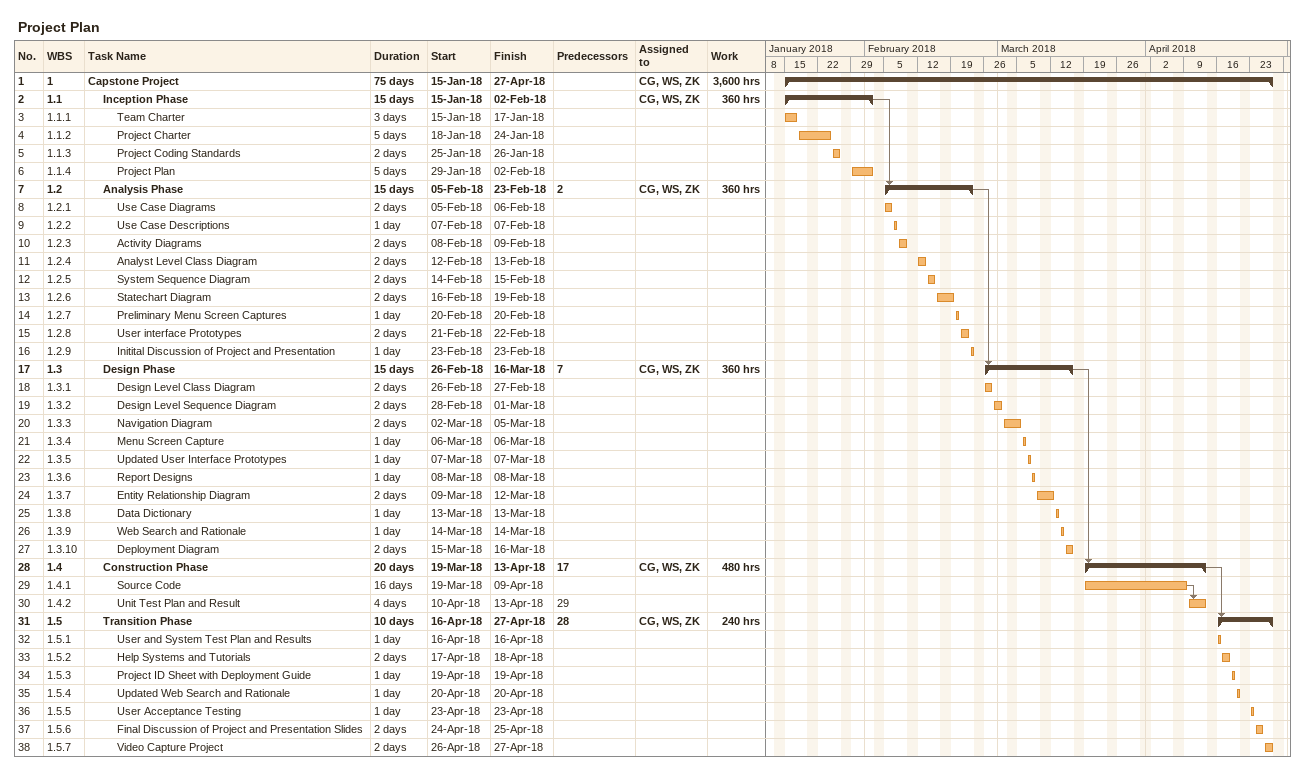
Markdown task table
Project Plan

| ID | WBS | Task | Duration | Start | Finish | Predecessors | Resources | Work (h) |
|---|---|---|---|---|---|---|---|---|
| 1 | 1 | **Capstone Project** | 75d | 2018-01-15 | 2018-04-27 |  | CG, WS, ZK | 3600 |
| 2 | 1.1 | **Inception Phase** | 15d | 2018-01-15 | 2018-02-02 |  | CG, WS, ZK | 360 |
| 3 | 1.1.1 | Team Charter | 3d | 2018-01-15 | 2018-01-17 |  |  |  |
| 4 | 1.1.2 | Project Charter | 5d | 2018-01-18 | 2018-01-24 |  |  |  |
| 5 | 1.1.3 | Project Coding Standards | 2d | 2018-01-25 | 2018-01-26 |  |  |  |
| 6 | 1.1.4 | Project Plan | 5d | 2018-01-29 | 2018-02-02 |  |  |  |
| 7 | 1.2 | **Analysis Phase** | 15d | 2018-02-05 | 2018-02-23 | 2 | CG, WS, ZK | 360 |
| 8 | 1.2.1 | Use Case Diagrams | 2d | 2018-02-05 | 2018-02-06 |  |  |  |
| 9 | 1.2.2 | Use Case Descriptions | 1d | 2018-02-07 | 2018-02-07 |  |  |  |
| 10 | 1.2.3 | Activity Diagrams | 2d | 2018-02-08 | 2018-02-09 |  |  |  |
| 11 | 1.2.4 | Analyst Level Class Diagram | 2d | 2018-02-12 | 2018-02-13 |  |  |  |
| 12 | 1.2.5 | System Sequence Diagram | 2d | 2018-02-14 | 2018-02-15 |  |  |  |
| 13 | 1.2.6 | Statechart Diagram | 2d | 2018-02-16 | 2018-02-19 |  |  |  |
| 14 | 1.2.7 | Preliminary Menu Screen Captures | 1d | 2018-02-20 | 2018-02-20 |  |  |  |
| 15 | 1.2.8 | User interface Prototypes | 2d | 2018-02-21 | 2018-02-22 |  |  |  |
| 16 | 1.2.9 | Initital Discussion of Project and Presentation | 1d | 2018-02-23 | 2018-02-23 |  |  |  |
| 17 | 1.3 | **Design Phase** | 15d | 2018-02-26 | 2018-03-16 | 7 | CG, WS, ZK | 360 |
| 18 | 1.3.1 | Design Level Class Diagram | 2d | 2018-02-26 | 2018-02-27 |  |  |  |
| 19 | 1.3.2 | Design Level Sequence Diagram | 2d | 2018-02-28 | 2018-03-01 |  |  |  |
| 20 | 1.3.3 | Navigation Diagram | 2d | 2018-03-02 | 2018-03-05 |  |  |  |
| 21 | 1.3.4 | Menu Screen Capture | 1d | 2018-03-06 | 2018-03-06 |  |  |  |
| 22 | 1.3.5 | Updated User Interface Prototypes | 1d | 2018-03-07 | 2018-03-07 |  |  |  |
| 23 | 1.3.6 | Report Designs | 1d | 2018-03-08 | 2018-03-08 |  |  |  |
| 24 | 1.3.7 | Entity Relationship Diagram | 2d | 2018-03-09 | 2018-03-12 |  |  |  |
| 25 | 1.3.8 | Data Dictionary | 1d | 2018-03-13 | 2018-03-13 |  |  |  |
| 26 | 1.3.9 | Web Search and Rationale | 1d | 2018-03-14 | 2018-03-14 |  |  |  |
| 27 | 1.3.10 | Deployment Diagram | 2d | 2018-03-15 | 2018-03-16 |  |  |  |
| 28 | 1.4 | **Construction Phase** | 20d | 2018-03-19 | 2018-04-13 | 17 | CG, WS, ZK | 480 |
| 29 | 1.4.1 | Source Code | 16d | 2018-03-19 | 2018-04-09 |  |  |  |
| 30 | 1.4.2 | Unit Test Plan and Result | 4d | 2018-04-10 | 2018-04-13 | 29 |  |  |
| 31 | 1.5 | **Transition Phase** | 10d | 2018-04-16 | 2018-04-27 | 28 | CG, WS, ZK | 240 |
| 32 | 1.5.1 | User and System Test Plan and Results | 1d | 2018-04-16 | 2018-04-16 |  |  |  |
| 33 | 1.5.2 | Help Systems and Tutorials | 2d | 2018-04-17 | 2018-04-18 |  |  |  |
| 34 | 1.5.3 | Project ID Sheet with Deployment Guide | 1d | 2018-04-19 | 2018-04-19 |  |  |  |
| 35 | 1.5.4 | Updated Web Search and Rationale | 1d | 2018-04-20 | 2018-04-20 |  |  |  |
| 36 | 1.5.5 | User Acceptance Testing | 1d | 2018-04-23 | 2018-04-23 |  |  |  |
| 37 | 1.5.6 | Final Discussion of Project and Presentation Slides | 2d | 2018-04-24 | 2018-04-25 |  |  |  |
| 38 | 1.5.7 | Video Capture Project | 2d | 2018-04-26 | 2018-04-27 |  |  |  |
